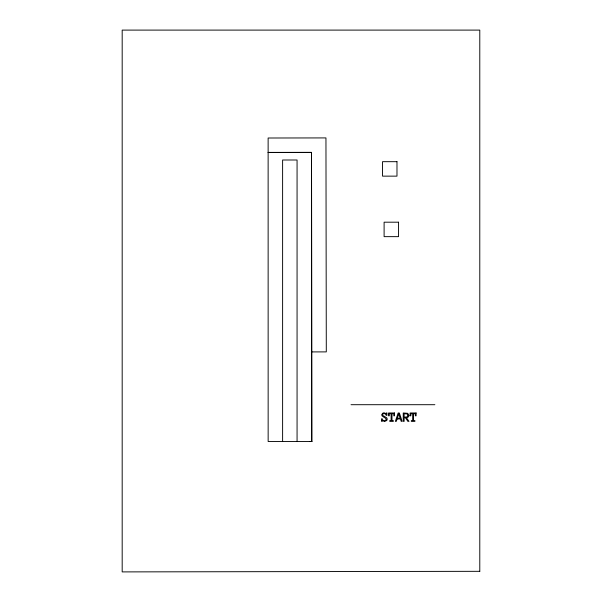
<?xml version="1.0" encoding="UTF-8"?>
<svg xmlns="http://www.w3.org/2000/svg" width="602" height="602" viewBox="0 0 602 602"><rect width="100%" height="100%" fill="white"/><g stroke="black" fill="none" stroke-linecap="round" stroke-linejoin="round"><path stroke-width="0.9" d="M268.153 152.464L311.52 152.396L311.986 441.507M311.844 351.914L326.299 351.892L325.953 137.918L268.131 138.008L268.153 441.507L311.52 441.507L311.52 152.396L268.153 152.396M309.541 441.484L311.986 441.477M351.026 404.702L434.87 404.702M297.064 441.507L297.064 159.997L282.609 159.997L282.609 441.507M407.99 415.372C408.058 417.352 405.417 417.066 404.123 417.02L404.123 413.724L407.17 413.95L407.99 415.372M408.901 415.372L408.856 415.877A2.137 2.137 0 0 1 408.209 417.036L406.47 417.728L408.991 421.362L407.878 421.362L405.432 417.773L404.123 417.773L404.123 421.362L403.242 421.362L403.242 412.98L407.727 413.318L408.901 415.372M386.273 419.225C386.16 421.558 382.225 420.979 382.285 418.811L381.54 418.811L381.54 421.362L382.285 421.362L382.285 420.467L384.52 421.505L386.68 420.527A2.092 2.092 0 0 0 387.154 419.173A2.032 2.032 0 0 0 386.65 417.765L382.579 415.297A1.43 1.43 0 0 1 382.669 414.349C383.557 412.904 386.198 413.664 386.168 415.372L386.943 415.372L386.943 412.98L386.168 412.98L386.168 413.852L384.234 412.837A3.206 3.206 0 0 0 382.827 413.16C379.004 416.238 385.476 417.036 386.273 419.225M397.087 418.962L396.312 421.362L395.371 421.362L398.155 412.98L399.352 412.98L402.136 421.362L401.195 421.362L400.405 418.962L397.087 418.962M398.75 413.86L397.343 418.187L400.157 418.187L398.75 413.86M479.786 571.321L122.183 571.9L122.183 30.1L479.786 30.1L479.786 571.321M396.981 161.682L382.526 161.682L382.526 176.138L396.981 176.138L396.981 161.682M398.562 222.191L384.106 222.191L384.106 236.646L398.562 236.646L398.562 222.191M394.551 412.98L388.561 412.98L388.561 415.809L389.313 415.809L389.313 413.724L391.112 413.724L391.112 420.61L389.757 420.61L389.757 421.362L393.347 421.362L393.347 420.61L392 420.61L392 413.724L393.798 413.724L393.798 415.809L394.551 415.809L394.551 412.98M416.102 412.98L410.112 412.98L410.112 415.809L410.865 415.809L410.865 413.724L412.663 413.724L412.663 420.61L411.309 420.61L411.309 421.362L414.898 421.362L414.898 420.61L413.551 420.61L413.551 413.724L415.35 413.724L415.35 415.809L416.102 415.809L416.102 412.98"/></g></svg>
